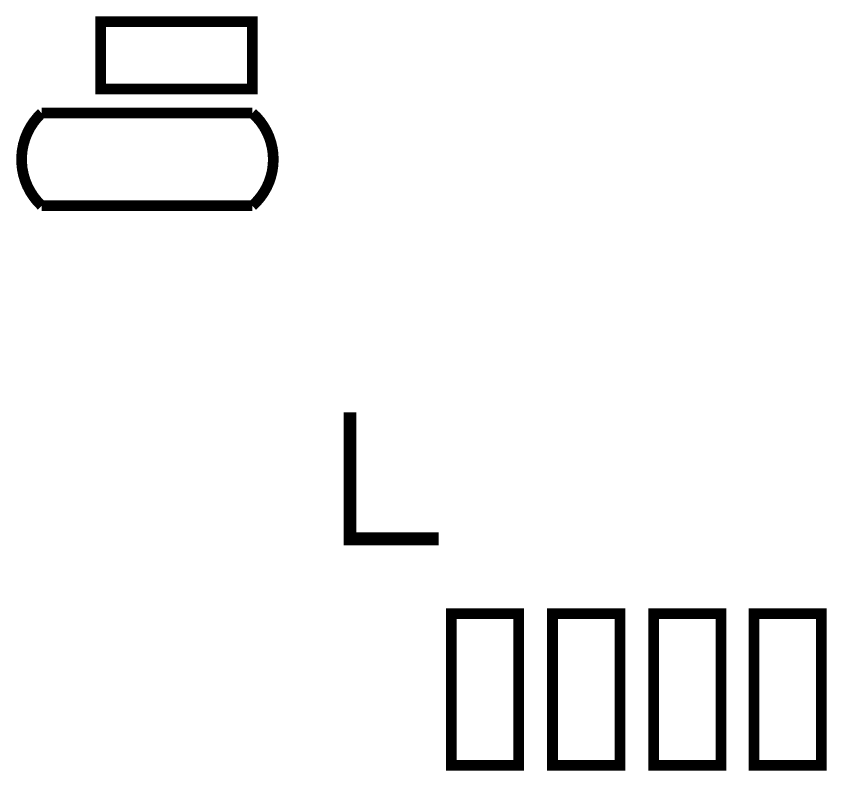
# Model space of a CAD drawing. Extents: x 1.22 to 3.09, y 1.23 to 6.
# Drawn here: x 1.8079 to 2.1864, y 2.3047 to 2.6572 of the extents above; entities that cross this region are included whole.
import ezdxf

# ---------------------------------------------------------------- set-up
doc = ezdxf.new("R2010")
doc.units = 0
doc.layers.add('SST001126_PHO', color=11, linetype='CONTINUOUS')

msp = doc.modelspace()

# ---------------------------------------------------------------- linework, layer by layer
at = {"layer": 'SST001126_PHO'}
for points, const_width in [([(1.84731, 2.65466), (1.84731, 2.62316), (1.91817, 2.62316), (1.91817, 2.65466), (1.84731, 2.65466)], 0.005), ([(1.91822, 2.61191), (1.81979, 2.61191)], 0.005), ([(1.81979, 2.5686), (1.91822, 2.5686)], 0.005), ([(1.96378, 2.47205), (1.96378, 2.41299), (2.00512, 2.41299)], 0.006), ([(2.01109, 2.30715), (2.04259, 2.30715), (2.04259, 2.37801), (2.01109, 2.37801), (2.01109, 2.30715)], 0.005), ([(2.05834, 2.30715), (2.08983, 2.30715), (2.08983, 2.37801), (2.05834, 2.37801), (2.05834, 2.30715)], 0.005), ([(2.10558, 2.30715), (2.13708, 2.30715), (2.13708, 2.37801), (2.10558, 2.37801), (2.10558, 2.30715)], 0.005), ([(2.15243, 2.30715), (2.18393, 2.30715), (2.18393, 2.37801), (2.15243, 2.37801), (2.15243, 2.30715)], 0.005)]:
    msp.add_lwpolyline(points, dxfattribs=dict(at, const_width=const_width))
at = {"layer": 'SST001126_PHO', "const_width": 0.005}
for points in [[(1.81979, 2.61191, 0.432674), (1.81979, 2.5686)], [(1.91822, 2.5686, 0.450447), (1.91822, 2.61191)]]:
    msp.add_lwpolyline(points, format="xyb", dxfattribs=at)

doc.saveas('drawing.dxf')
